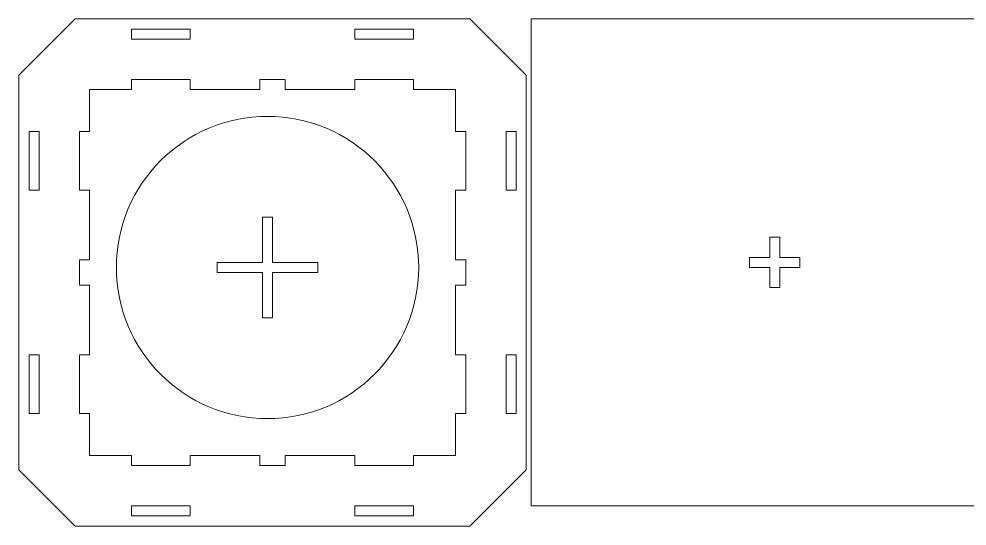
# Model space of a CAD drawing. Header units: millimetres. Extents: x -646 to 646, y -629 to 629.
# Drawn here: x -646 to -81, y -629 to -327 of the extents above; entities that cross this region are included whole.
import ezdxf

# ---------------------------------------------------------------- set-up
doc = ezdxf.new("R2010")
doc.units = ezdxf.units.MM
doc.header["$MEASUREMENT"] = 0
doc.layers.add('Layer 1', color=7, linetype='Continuous')

msp = doc.modelspace()

# ---------------------------------------------------------------- linework, layer by layer
at = {"layer": 'Layer 1', "color": 250, "lineweight": 20}
for points, knots in [([(-612.4852, -326.52), (-612.4852, -326.52), (-645.9999, -360.0347), (-645.9999, -360.0347), (-645.9999, -360.0347), (-645.9999, -360.0347), (-645.9999, -595.0053), (-645.9999, -595.0053), (-645.9999, -595.0053), (-645.9999, -595.0053), (-612.4852, -628.52), (-612.4852, -628.52), (-612.4852, -628.52), (-612.4852, -628.52), (-377.5146, -628.52), (-377.5146, -628.52), (-377.5146, -628.52), (-377.5146, -628.52), (-343.9999, -595.0053), (-343.9999, -595.0053), (-343.9999, -595.0053), (-343.9999, -595.0053), (-343.9999, -360.0347), (-343.9999, -360.0347), (-343.9999, -360.0347), (-343.9999, -360.0347), (-377.5146, -326.52), (-377.5146, -326.52), (-377.5146, -326.52), (-377.5146, -326.52), (-612.4852, -326.52), (-612.4852, -326.52)], [0, 0, 0, 0, 0.11111111, 0.11111111, 0.11111111, 0.11111111, 0.22222222, 0.22222222, 0.22222222, 0.22222222, 0.33333333, 0.33333333, 0.33333333, 0.33333333, 0.44444444, 0.44444444, 0.44444444, 0.44444444, 0.55555556, 0.55555556, 0.55555556, 0.55555556, 0.66666667, 0.66666667, 0.66666667, 0.66666667, 0.77777778, 0.77777778, 0.77777778, 0.77777778, 1, 1, 1, 1]), ([(-50.9999, -326.52), (-50.9999, -326.52), (-340.9999, -326.52), (-340.9999, -326.52), (-340.9999, -326.52), (-340.9999, -326.52), (-340.9999, -616.52), (-340.9999, -616.52), (-340.9999, -616.52), (-340.9999, -616.52), (-50.9999, -616.52), (-50.9999, -616.52), (-50.9999, -616.52), (-50.9999, -616.52), (-50.9999, -326.52), (-50.9999, -326.52)], [0, 0, 0, 0, 0.2, 0.2, 0.2, 0.2, 0.4, 0.4, 0.4, 0.4, 0.6, 0.6, 0.6, 0.6, 1, 1, 1, 1]), ([(-543.9999, -332.52), (-543.9999, -332.52), (-543.9999, -338.52), (-543.9999, -338.52), (-543.9999, -338.52), (-543.9999, -338.52), (-578.9999, -338.52), (-578.9999, -338.52), (-578.9999, -338.52), (-578.9999, -338.52), (-578.9999, -332.52), (-578.9999, -332.52), (-578.9999, -332.52), (-578.9999, -332.52), (-543.9999, -332.52), (-543.9999, -332.52)], [0, 0, 0, 0, 0.2, 0.2, 0.2, 0.2, 0.4, 0.4, 0.4, 0.4, 0.6, 0.6, 0.6, 0.6, 1, 1, 1, 1]), ([(-445.9999, -338.52), (-445.9999, -338.52), (-445.9999, -332.52), (-445.9999, -332.52), (-445.9999, -332.52), (-445.9999, -332.52), (-410.9999, -332.52), (-410.9999, -332.52), (-410.9999, -332.52), (-410.9999, -332.52), (-410.9999, -338.52), (-410.9999, -338.52), (-410.9999, -338.52), (-410.9999, -338.52), (-445.9999, -338.52), (-445.9999, -338.52)], [0, 0, 0, 0, 0.2, 0.2, 0.2, 0.2, 0.4, 0.4, 0.4, 0.4, 0.6, 0.6, 0.6, 0.6, 1, 1, 1, 1]), ([(-487.4999, -368.52), (-487.4999, -368.52), (-445.9999, -368.52), (-445.9999, -368.52), (-445.9999, -368.52), (-445.9999, -368.52), (-445.9999, -362.52), (-445.9999, -362.52), (-445.9999, -362.52), (-445.9999, -362.52), (-410.9999, -362.52), (-410.9999, -362.52), (-410.9999, -362.52), (-410.9999, -362.52), (-410.9999, -368.52), (-410.9999, -368.52), (-410.9999, -368.52), (-410.9999, -368.52), (-385.9999, -368.52), (-385.9999, -368.52), (-385.9999, -368.52), (-385.9999, -368.52), (-385.9999, -393.52), (-385.9999, -393.52), (-385.9999, -393.52), (-385.9999, -393.52), (-379.9999, -393.52), (-379.9999, -393.52), (-379.9999, -393.52), (-379.9999, -393.52), (-379.9999, -428.52), (-379.9999, -428.52), (-379.9999, -428.52), (-379.9999, -428.52), (-385.9999, -428.52), (-385.9999, -428.52), (-385.9999, -428.52), (-385.9999, -428.52), (-385.9999, -470.02), (-385.9999, -470.02), (-385.9999, -470.02), (-385.9999, -470.02), (-379.9999, -470.02), (-379.9999, -470.02), (-379.9999, -470.02), (-379.9999, -470.02), (-379.9999, -485.02), (-379.9999, -485.02), (-379.9999, -485.02), (-379.9999, -485.02), (-385.9999, -485.02), (-385.9999, -485.02), (-385.9999, -485.02), (-385.9999, -485.02), (-385.9999, -526.52), (-385.9999, -526.52), (-385.9999, -526.52), (-385.9999, -526.52), (-379.9999, -526.52), (-379.9999, -526.52), (-379.9999, -526.52), (-379.9999, -526.52), (-379.9999, -561.52), (-379.9999, -561.52), (-379.9999, -561.52), (-379.9999, -561.52), (-385.9999, -561.52), (-385.9999, -561.52), (-385.9999, -561.52), (-385.9999, -561.52), (-385.9999, -586.52), (-385.9999, -586.52), (-385.9999, -586.52), (-385.9999, -586.52), (-410.9999, -586.52), (-410.9999, -586.52), (-410.9999, -586.52), (-410.9999, -586.52), (-410.9999, -592.52), (-410.9999, -592.52), (-410.9999, -592.52), (-410.9999, -592.52), (-445.9999, -592.52), (-445.9999, -592.52), (-445.9999, -592.52), (-445.9999, -592.52), (-445.9999, -586.52), (-445.9999, -586.52), (-445.9999, -586.52), (-445.9999, -586.52), (-487.4999, -586.52), (-487.4999, -586.52), (-487.4999, -586.52), (-487.4999, -586.52), (-487.4999, -592.52), (-487.4999, -592.52), (-487.4999, -592.52), (-487.4999, -592.52), (-502.4999, -592.52), (-502.4999, -592.52), (-502.4999, -592.52), (-502.4999, -592.52), (-502.4999, -586.52), (-502.4999, -586.52), (-502.4999, -586.52), (-502.4999, -586.52), (-543.9999, -586.52), (-543.9999, -586.52), (-543.9999, -586.52), (-543.9999, -586.52), (-543.9999, -592.52), (-543.9999, -592.52), (-543.9999, -592.52), (-543.9999, -592.52), (-578.9999, -592.52), (-578.9999, -592.52), (-578.9999, -592.52), (-578.9999, -592.52), (-578.9999, -586.52), (-578.9999, -586.52), (-578.9999, -586.52), (-578.9999, -586.52), (-603.9999, -586.52), (-603.9999, -586.52), (-603.9999, -586.52), (-603.9999, -586.52), (-603.9999, -561.52), (-603.9999, -561.52), (-603.9999, -561.52), (-603.9999, -561.52), (-609.9999, -561.52), (-609.9999, -561.52), (-609.9999, -561.52), (-609.9999, -561.52), (-609.9999, -526.52), (-609.9999, -526.52), (-609.9999, -526.52), (-609.9999, -526.52), (-603.9999, -526.52), (-603.9999, -526.52), (-603.9999, -526.52), (-603.9999, -526.52), (-603.9999, -485.02), (-603.9999, -485.02), (-603.9999, -485.02), (-603.9999, -485.02), (-609.9999, -485.02), (-609.9999, -485.02), (-609.9999, -485.02), (-609.9999, -485.02), (-609.9999, -470.02), (-609.9999, -470.02), (-609.9999, -470.02), (-609.9999, -470.02), (-603.9999, -470.02), (-603.9999, -470.02), (-603.9999, -470.02), (-603.9999, -470.02), (-603.9999, -428.52), (-603.9999, -428.52), (-603.9999, -428.52), (-603.9999, -428.52), (-609.9999, -428.52), (-609.9999, -428.52), (-609.9999, -428.52), (-609.9999, -428.52), (-609.9999, -393.52), (-609.9999, -393.52), (-609.9999, -393.52), (-609.9999, -393.52), (-603.9999, -393.52), (-603.9999, -393.52), (-603.9999, -393.52), (-603.9999, -393.52), (-603.9999, -368.52), (-603.9999, -368.52), (-603.9999, -368.52), (-603.9999, -368.52), (-578.9999, -368.52), (-578.9999, -368.52), (-578.9999, -368.52), (-578.9999, -368.52), (-578.9999, -362.52), (-578.9999, -362.52), (-578.9999, -362.52), (-578.9999, -362.52), (-543.9999, -362.52), (-543.9999, -362.52), (-543.9999, -362.52), (-543.9999, -362.52), (-543.9999, -368.52), (-543.9999, -368.52), (-543.9999, -368.52), (-543.9999, -368.52), (-502.4999, -368.52), (-502.4999, -368.52), (-502.4999, -368.52), (-502.4999, -368.52), (-502.4999, -362.52), (-502.4999, -362.52), (-502.4999, -362.52), (-502.4999, -362.52), (-487.4999, -362.52), (-487.4999, -362.52), (-487.4999, -362.52), (-487.4999, -362.52), (-487.4999, -368.52), (-487.4999, -368.52)], [0, 0, 0, 0, 0.01886792, 0.01886792, 0.01886792, 0.01886792, 0.03773585, 0.03773585, 0.03773585, 0.03773585, 0.05660377, 0.05660377, 0.05660377, 0.05660377, 0.0754717, 0.0754717, 0.0754717, 0.0754717, 0.09433962, 0.09433962, 0.09433962, 0.09433962, 0.11320755, 0.11320755, 0.11320755, 0.11320755, 0.13207547, 0.13207547, 0.13207547, 0.13207547, 0.1509434, 0.1509434, 0.1509434, 0.1509434, 0.16981132, 0.16981132, 0.16981132, 0.16981132, 0.18867925, 0.18867925, 0.18867925, 0.18867925, 0.20754717, 0.20754717, 0.20754717, 0.20754717, 0.22641509, 0.22641509, 0.22641509, 0.22641509, 0.24528302, 0.24528302, 0.24528302, 0.24528302, 0.26415094, 0.26415094, 0.26415094, 0.26415094, 0.28301887, 0.28301887, 0.28301887, 0.28301887, 0.30188679, 0.30188679, 0.30188679, 0.30188679, 0.32075472, 0.32075472, 0.32075472, 0.32075472, 0.33962264, 0.33962264, 0.33962264, 0.33962264, 0.35849057, 0.35849057, 0.35849057, 0.35849057, 0.37735849, 0.37735849, 0.37735849, 0.37735849, 0.39622642, 0.39622642, 0.39622642, 0.39622642, 0.41509434, 0.41509434, 0.41509434, 0.41509434, 0.43396226, 0.43396226, 0.43396226, 0.43396226, 0.45283019, 0.45283019, 0.45283019, 0.45283019, 0.47169811, 0.47169811, 0.47169811, 0.47169811, 0.49056604, 0.49056604, 0.49056604, 0.49056604, 0.50943396, 0.50943396, 0.50943396, 0.50943396, 0.52830189, 0.52830189, 0.52830189, 0.52830189, 0.54716981, 0.54716981, 0.54716981, 0.54716981, 0.56603774, 0.56603774, 0.56603774, 0.56603774, 0.58490566, 0.58490566, 0.58490566, 0.58490566, 0.60377358, 0.60377358, 0.60377358, 0.60377358, 0.62264151, 0.62264151, 0.62264151, 0.62264151, 0.64150943, 0.64150943, 0.64150943, 0.64150943, 0.66037736, 0.66037736, 0.66037736, 0.66037736, 0.67924528, 0.67924528, 0.67924528, 0.67924528, 0.69811321, 0.69811321, 0.69811321, 0.69811321, 0.71698113, 0.71698113, 0.71698113, 0.71698113, 0.73584906, 0.73584906, 0.73584906, 0.73584906, 0.75471698, 0.75471698, 0.75471698, 0.75471698, 0.77358491, 0.77358491, 0.77358491, 0.77358491, 0.79245283, 0.79245283, 0.79245283, 0.79245283, 0.81132075, 0.81132075, 0.81132075, 0.81132075, 0.83018868, 0.83018868, 0.83018868, 0.83018868, 0.8490566, 0.8490566, 0.8490566, 0.8490566, 0.86792453, 0.86792453, 0.86792453, 0.86792453, 0.88679245, 0.88679245, 0.88679245, 0.88679245, 0.90566038, 0.90566038, 0.90566038, 0.90566038, 0.9245283, 0.9245283, 0.9245283, 0.9245283, 0.94339623, 0.94339623, 0.94339623, 0.94339623, 0.96226415, 0.96226415, 0.96226415, 0.96226415, 1, 1, 1, 1]), ([(-408, -474.52), (-408, -424.8144), (-448.2943, -384.5201), (-497.9998, -384.52), (-497.9998, -384.52), (-547.7054, -384.5199), (-587.9998, -424.8142), (-587.9999, -474.5198), (-587.9999, -474.5198), (-588, -524.2252), (-547.7058, -564.5197), (-498.0003, -564.5199), (-498.0003, -564.5199), (-448.2948, -564.5201), (-408.0003, -524.226), (-408, -474.52)], [0, 0, 0, 0, 0.2, 0.2, 0.2, 0.2, 0.4, 0.4, 0.4, 0.4, 0.6, 0.6, 0.6, 0.6, 1, 1, 1, 1]), ([(-633.9999, -393.52), (-633.9999, -393.52), (-633.9999, -428.52), (-633.9999, -428.52), (-633.9999, -428.52), (-633.9999, -428.52), (-639.9999, -428.52), (-639.9999, -428.52), (-639.9999, -428.52), (-639.9999, -428.52), (-639.9999, -393.52), (-639.9999, -393.52), (-639.9999, -393.52), (-639.9999, -393.52), (-633.9999, -393.52), (-633.9999, -393.52)], [0, 0, 0, 0, 0.2, 0.2, 0.2, 0.2, 0.4, 0.4, 0.4, 0.4, 0.6, 0.6, 0.6, 0.6, 1, 1, 1, 1]), ([(-355.9999, -393.52), (-355.9999, -393.52), (-349.9999, -393.52), (-349.9999, -393.52), (-349.9999, -393.52), (-349.9999, -393.52), (-349.9999, -428.52), (-349.9999, -428.52), (-349.9999, -428.52), (-349.9999, -428.52), (-355.9999, -428.52), (-355.9999, -428.52), (-355.9999, -428.52), (-355.9999, -428.52), (-355.9999, -393.52), (-355.9999, -393.52)], [0, 0, 0, 0, 0.2, 0.2, 0.2, 0.2, 0.4, 0.4, 0.4, 0.4, 0.6, 0.6, 0.6, 0.6, 1, 1, 1, 1]), ([(-468, -471.52), (-468, -471.52), (-468, -477.52), (-468, -477.52), (-468, -477.52), (-468, -477.52), (-494.9999, -477.52), (-494.9999, -477.52), (-494.9999, -477.52), (-494.9999, -477.52), (-494.9999, -504.5199), (-494.9999, -504.5199), (-494.9999, -504.5199), (-494.9999, -504.5199), (-500.9999, -504.5199), (-500.9999, -504.5199), (-500.9999, -504.5199), (-500.9999, -504.5199), (-500.9999, -477.52), (-500.9999, -477.52), (-500.9999, -477.52), (-500.9999, -477.52), (-527.9999, -477.52), (-527.9999, -477.52), (-527.9999, -477.52), (-527.9999, -477.52), (-527.9999, -471.52), (-527.9999, -471.52), (-527.9999, -471.52), (-527.9999, -471.52), (-500.9999, -471.52), (-500.9999, -471.52), (-500.9999, -471.52), (-500.9999, -471.52), (-500.9999, -444.52), (-500.9999, -444.52), (-500.9999, -444.52), (-500.9999, -444.52), (-494.9999, -444.52), (-494.9999, -444.52), (-494.9999, -444.52), (-494.9999, -444.52), (-494.9999, -471.52), (-494.9999, -471.52), (-494.9999, -471.52), (-494.9999, -471.52), (-468, -471.52), (-468, -471.52)], [0, 0, 0, 0, 0.07692308, 0.07692308, 0.07692308, 0.07692308, 0.15384615, 0.15384615, 0.15384615, 0.15384615, 0.23076923, 0.23076923, 0.23076923, 0.23076923, 0.30769231, 0.30769231, 0.30769231, 0.30769231, 0.38461538, 0.38461538, 0.38461538, 0.38461538, 0.46153846, 0.46153846, 0.46153846, 0.46153846, 0.53846154, 0.53846154, 0.53846154, 0.53846154, 0.61538462, 0.61538462, 0.61538462, 0.61538462, 0.69230769, 0.69230769, 0.69230769, 0.69230769, 0.76923077, 0.76923077, 0.76923077, 0.76923077, 0.84615385, 0.84615385, 0.84615385, 0.84615385, 1, 1, 1, 1]), ([(-180.9999, -468.52), (-180.9999, -468.52), (-180.9999, -474.52), (-180.9999, -474.52), (-180.9999, -474.52), (-180.9999, -474.52), (-192.9999, -474.52), (-192.9999, -474.52), (-192.9999, -474.52), (-192.9999, -474.52), (-192.9999, -486.52), (-192.9999, -486.52), (-192.9999, -486.52), (-192.9999, -486.52), (-198.9999, -486.52), (-198.9999, -486.52), (-198.9999, -486.52), (-198.9999, -486.52), (-198.9999, -474.52), (-198.9999, -474.52), (-198.9999, -474.52), (-198.9999, -474.52), (-210.9999, -474.52), (-210.9999, -474.52), (-210.9999, -474.52), (-210.9999, -474.52), (-210.9999, -468.52), (-210.9999, -468.52), (-210.9999, -468.52), (-210.9999, -468.52), (-198.9999, -468.52), (-198.9999, -468.52), (-198.9999, -468.52), (-198.9999, -468.52), (-198.9999, -456.52), (-198.9999, -456.52), (-198.9999, -456.52), (-198.9999, -456.52), (-192.9999, -456.52), (-192.9999, -456.52), (-192.9999, -456.52), (-192.9999, -456.52), (-192.9999, -468.52), (-192.9999, -468.52), (-192.9999, -468.52), (-192.9999, -468.52), (-180.9999, -468.52), (-180.9999, -468.52)], [0, 0, 0, 0, 0.07692308, 0.07692308, 0.07692308, 0.07692308, 0.15384615, 0.15384615, 0.15384615, 0.15384615, 0.23076923, 0.23076923, 0.23076923, 0.23076923, 0.30769231, 0.30769231, 0.30769231, 0.30769231, 0.38461538, 0.38461538, 0.38461538, 0.38461538, 0.46153846, 0.46153846, 0.46153846, 0.46153846, 0.53846154, 0.53846154, 0.53846154, 0.53846154, 0.61538462, 0.61538462, 0.61538462, 0.61538462, 0.69230769, 0.69230769, 0.69230769, 0.69230769, 0.76923077, 0.76923077, 0.76923077, 0.76923077, 0.84615385, 0.84615385, 0.84615385, 0.84615385, 1, 1, 1, 1]), ([(-633.9999, -526.52), (-633.9999, -526.52), (-633.9999, -561.52), (-633.9999, -561.52), (-633.9999, -561.52), (-633.9999, -561.52), (-639.9999, -561.52), (-639.9999, -561.52), (-639.9999, -561.52), (-639.9999, -561.52), (-639.9999, -526.52), (-639.9999, -526.52), (-639.9999, -526.52), (-639.9999, -526.52), (-633.9999, -526.52), (-633.9999, -526.52)], [0, 0, 0, 0, 0.2, 0.2, 0.2, 0.2, 0.4, 0.4, 0.4, 0.4, 0.6, 0.6, 0.6, 0.6, 1, 1, 1, 1]), ([(-355.9999, -526.52), (-355.9999, -526.52), (-349.9999, -526.52), (-349.9999, -526.52), (-349.9999, -526.52), (-349.9999, -526.52), (-349.9999, -561.52), (-349.9999, -561.52), (-349.9999, -561.52), (-349.9999, -561.52), (-355.9999, -561.52), (-355.9999, -561.52), (-355.9999, -561.52), (-355.9999, -561.52), (-355.9999, -526.52), (-355.9999, -526.52)], [0, 0, 0, 0, 0.2, 0.2, 0.2, 0.2, 0.4, 0.4, 0.4, 0.4, 0.6, 0.6, 0.6, 0.6, 1, 1, 1, 1]), ([(-543.9999, -616.52), (-543.9999, -616.52), (-543.9999, -622.52), (-543.9999, -622.52), (-543.9999, -622.52), (-543.9999, -622.52), (-578.9999, -622.52), (-578.9999, -622.52), (-578.9999, -622.52), (-578.9999, -622.52), (-578.9999, -616.52), (-578.9999, -616.52), (-578.9999, -616.52), (-578.9999, -616.52), (-543.9999, -616.52), (-543.9999, -616.52)], [0, 0, 0, 0, 0.2, 0.2, 0.2, 0.2, 0.4, 0.4, 0.4, 0.4, 0.6, 0.6, 0.6, 0.6, 1, 1, 1, 1]), ([(-445.9999, -616.52), (-445.9999, -616.52), (-410.9999, -616.52), (-410.9999, -616.52), (-410.9999, -616.52), (-410.9999, -616.52), (-410.9999, -622.52), (-410.9999, -622.52), (-410.9999, -622.52), (-410.9999, -622.52), (-445.9999, -622.52), (-445.9999, -622.52), (-445.9999, -622.52), (-445.9999, -622.52), (-445.9999, -616.52), (-445.9999, -616.52)], [0, 0, 0, 0, 0.2, 0.2, 0.2, 0.2, 0.4, 0.4, 0.4, 0.4, 0.6, 0.6, 0.6, 0.6, 1, 1, 1, 1])]:
    msp.add_open_spline(points, degree=3, knots=knots, dxfattribs=at)

doc.saveas('drawing.dxf')
